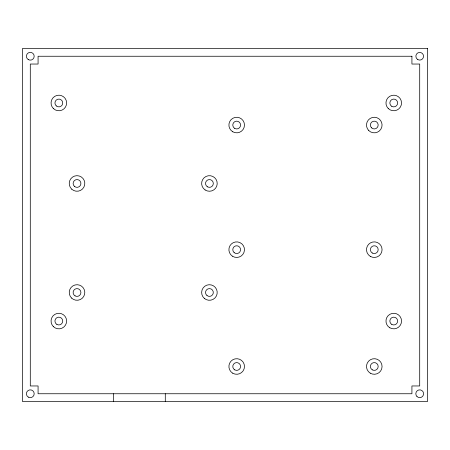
<?xml version="1.0" encoding="UTF-8"?>
<svg xmlns="http://www.w3.org/2000/svg" width="450" height="450" viewBox="0 0 450 450"><rect width="100%" height="100%" fill="white"/><g stroke="black" fill="none" stroke-linecap="round" stroke-linejoin="round"><path stroke-width="0.67" d="M165.291 393.75L165.291 401.541M113.366 393.75L113.366 401.541M427.5 48.459L22.5 48.459L22.5 401.541L427.5 401.541L427.5 48.459M411.924 56.25L38.076 56.25L38.076 64.041L30.291 64.041L30.291 385.959L38.076 385.959L38.076 393.75L411.924 393.75L411.924 385.959L419.709 385.959L419.709 64.041L411.924 64.041L411.924 56.25M28.339 397.125A3.893 3.893 0 0 0 34.183 393.75A3.893 3.893 0 0 0 28.339 390.375A3.893 3.893 0 0 0 28.339 397.125M28.339 59.625A3.893 3.893 0 0 0 34.183 56.25A3.893 3.893 0 0 0 28.339 52.875A3.893 3.893 0 0 0 28.339 59.625M417.791 59.574A3.836 3.836 0 0 0 423.546 56.25A3.836 3.836 0 0 0 417.791 52.926A3.836 3.836 0 0 0 417.791 59.574M416.959 396.506A3.893 3.893 0 0 0 423.473 394.757A3.893 3.893 0 0 0 418.702 389.987A3.893 3.893 0 0 0 416.959 396.506M71.786 189.231A7.791 7.791 0 0 0 84.634 185.113A7.791 7.791 0 0 0 74.644 176.046A7.791 7.791 0 0 0 71.786 189.231M205.127 189.956A7.791 7.791 0 0 0 217.198 183.938A7.791 7.791 0 0 0 205.948 176.49A7.791 7.791 0 0 0 205.127 189.956M204.39 298.44A7.791 7.791 0 0 0 217.086 293.889A7.791 7.791 0 0 0 206.797 285.171A7.791 7.791 0 0 0 204.39 298.44M71.584 298.074A7.791 7.791 0 0 0 84.566 294.418A7.791 7.791 0 0 0 74.908 285.002A7.791 7.791 0 0 0 71.584 298.074M368.769 130.556A7.791 7.791 0 0 0 381.803 127.063A7.791 7.791 0 0 0 372.262 117.523A7.791 7.791 0 0 0 368.769 130.556M232.791 131.794A7.791 7.791 0 0 0 244.474 125.049A7.791 7.791 0 0 0 232.791 118.305A7.791 7.791 0 0 0 232.791 131.794M232.408 256.174A7.791 7.791 0 0 0 244.457 250.11A7.791 7.791 0 0 0 233.179 242.708A7.791 7.791 0 0 0 232.408 256.174M232.791 373.236A7.791 7.791 0 0 0 244.474 366.491A7.791 7.791 0 0 0 232.791 359.747A7.791 7.791 0 0 0 232.791 373.236M370.271 373.168A7.791 7.791 0 0 0 382.067 366.621A7.791 7.791 0 0 0 370.502 359.679A7.791 7.791 0 0 0 370.271 373.168M370.243 256.326A7.791 7.791 0 0 0 382.067 249.823A7.791 7.791 0 0 0 370.524 242.837A7.791 7.791 0 0 0 370.243 256.326M53.336 108.489A7.791 7.791 0 0 0 66.369 104.996A7.791 7.791 0 0 0 56.829 95.456A7.791 7.791 0 0 0 53.336 108.489M53.336 326.565A7.791 7.791 0 0 0 66.369 323.072A7.791 7.791 0 0 0 56.829 313.532A7.791 7.791 0 0 0 53.336 326.565M389.858 327.803A7.791 7.791 0 0 0 401.541 321.058A7.791 7.791 0 0 0 389.858 314.314A7.791 7.791 0 0 0 389.858 327.803M388.243 108.489A7.791 7.791 0 0 0 401.271 104.996A7.791 7.791 0 0 0 391.736 95.456A7.791 7.791 0 0 0 388.243 108.489M74.565 186.486A3.893 3.893 0 0 0 80.865 184.078A3.893 3.893 0 0 0 75.628 179.826A3.893 3.893 0 0 0 74.565 186.486M207.478 186.834A3.893 3.893 0 0 0 213.317 183.459A3.893 3.893 0 0 0 207.478 180.09A3.893 3.893 0 0 0 207.478 186.834M75.071 295.875A3.893 3.893 0 0 0 80.916 292.5A3.893 3.893 0 0 0 75.071 289.125A3.893 3.893 0 0 0 75.071 295.875M206.994 295.543A3.893 3.893 0 0 0 213.272 293.085A3.893 3.893 0 0 0 208.001 288.872A3.893 3.893 0 0 0 206.994 295.543M234.737 128.419A3.893 3.893 0 0 0 240.576 125.049A3.893 3.893 0 0 0 234.737 121.674A3.893 3.893 0 0 0 234.737 128.419M234.163 252.63A3.893 3.893 0 0 0 240.514 250.363A3.893 3.893 0 0 0 235.373 245.998A3.893 3.893 0 0 0 234.163 252.63M234.737 369.861A3.893 3.893 0 0 0 240.576 366.491A3.893 3.893 0 0 0 234.737 363.116A3.893 3.893 0 0 0 234.737 369.861M372.33 369.861A3.893 3.893 0 0 0 378.174 366.491A3.893 3.893 0 0 0 372.33 363.116A3.893 3.893 0 0 0 372.33 369.861M372.33 253.035A3.893 3.893 0 0 0 378.174 249.666A3.893 3.893 0 0 0 372.33 246.291A3.893 3.893 0 0 0 372.33 253.035M371.526 127.8A3.893 3.893 0 0 0 378.039 126.056A3.893 3.893 0 0 0 373.269 121.286A3.893 3.893 0 0 0 371.526 127.8M56.295 105.924A3.893 3.893 0 0 0 62.668 103.719A3.893 3.893 0 0 0 57.572 99.298A3.893 3.893 0 0 0 56.295 105.924M56.897 324.428A3.893 3.893 0 0 0 62.741 321.058A3.893 3.893 0 0 0 56.897 317.683A3.893 3.893 0 0 0 56.897 324.428M391.804 106.352A3.893 3.893 0 0 0 397.642 102.983A3.893 3.893 0 0 0 391.804 99.608A3.893 3.893 0 0 0 391.804 106.352M391.804 324.428A3.893 3.893 0 0 0 397.642 321.058A3.893 3.893 0 0 0 391.804 317.683A3.893 3.893 0 0 0 391.804 324.428"/></g></svg>
